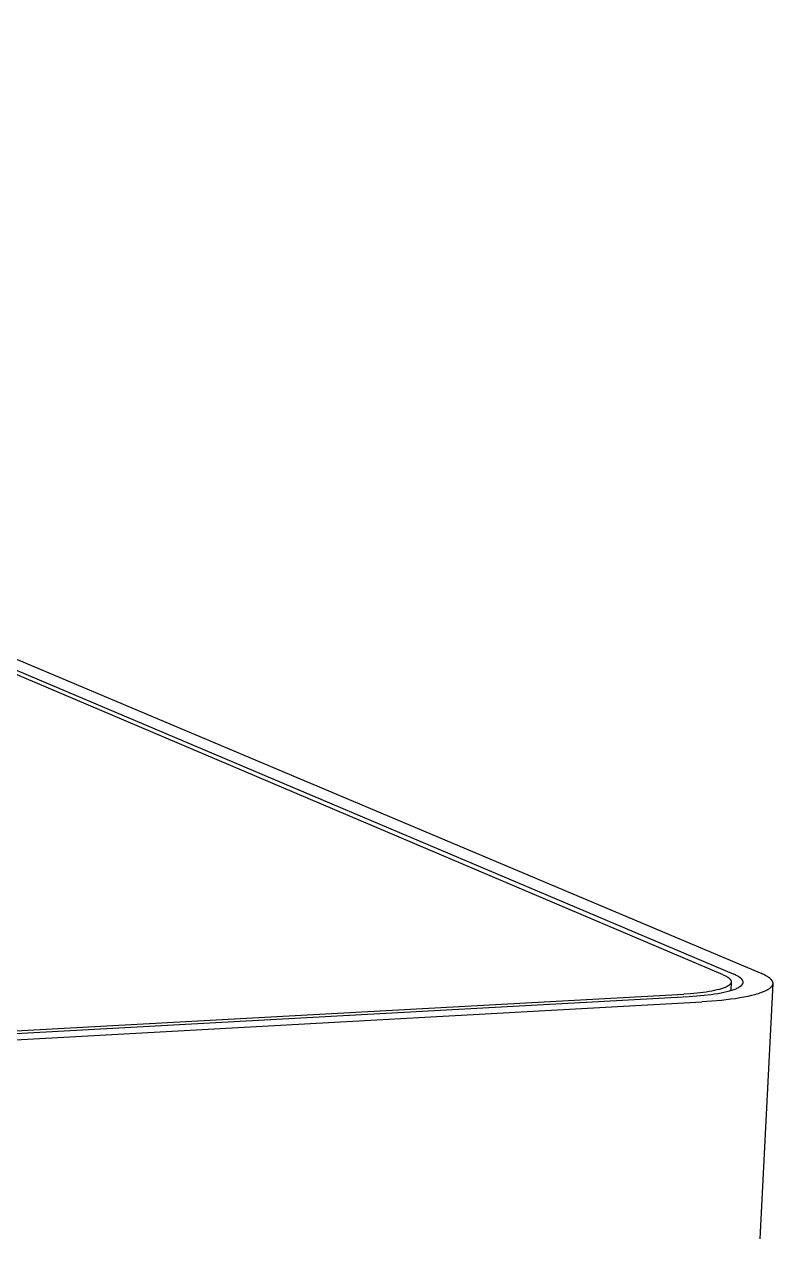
# Model space of a CAD drawing. Header units: millimetres. Extents: x 430 to 4403, y -1522 to 1254.
# Drawn here: x 1509.5 to 1630.2, y -392.8 to -196.8 of the extents above; entities that cross this region are included whole.
import ezdxf

# ---------------------------------------------------------------- set-up
doc = ezdxf.new("R2010")
doc.units = ezdxf.units.MM
doc.header["$MEASUREMENT"] = 0
doc.layers.add('Utwórz2D linie widoczne', color=7, linetype='Continuous', true_color=0x000000)

msp = doc.modelspace()

# ---------------------------------------------------------------- linework, layer by layer
at = {"layer": 'Utwórz2D linie widoczne'}
for p, q in [((1622.17, -350.19), (1261.59, -196.96)), ((1262.64, -196.93), (1623.88, -350.09)), ((1265.27, -196.85), (1628.17, -349.86)), ((1622.17, -350.19), (1622.29, -350.24)), ((1622.29, -350.24), (1622.41, -350.3)), ((1622.41, -350.3), (1622.53, -350.35)), ((1622.53, -350.35), (1622.64, -350.41)), ((1622.64, -350.41), (1622.74, -350.47)), ((1622.74, -350.47), (1622.84, -350.53)), ((1622.84, -350.53), (1622.89, -350.56)), ((1622.89, -350.56), (1622.93, -350.59)), ((1622.93, -350.59), (1622.97, -350.61)), ((1622.97, -350.61), (1623.02, -350.64)), ((1623.02, -350.64), (1623.06, -350.67)), ((1623.06, -350.67), (1623.1, -350.7)), ((1624.03, -350.16), (1623.88, -350.09)), ((1624.16, -350.22), (1624.03, -350.16)), ((1624.3, -350.28), (1624.16, -350.22)), ((1624.42, -350.35), (1624.3, -350.28)), ((1624.54, -350.41), (1624.42, -350.35)), ((1624.65, -350.48), (1624.54, -350.41)), ((1624.71, -350.51), (1624.65, -350.48)), ((1624.76, -350.55), (1624.71, -350.51)), ((1624.81, -350.58), (1624.76, -350.55)), ((1624.86, -350.62), (1624.81, -350.58)), ((1624.9, -350.65), (1624.86, -350.62)), ((1624.95, -350.68), (1624.9, -350.65)), ((1624.99, -350.72), (1624.95, -350.68)), ((1628.17, -349.86), (1628.36, -349.94)), ((1628.36, -349.94), (1628.54, -350.03)), ((1628.54, -350.03), (1628.71, -350.11)), ((1628.71, -350.11), (1628.88, -350.19)), ((1628.88, -350.19), (1629.03, -350.28)), ((1629.03, -350.28), (1629.18, -350.37)), ((1629.18, -350.37), (1629.25, -350.41)), ((1629.25, -350.41), (1629.32, -350.46)), ((1629.32, -350.46), (1629.39, -350.5)), ((1629.39, -350.5), (1629.45, -350.55)), ((1629.45, -350.55), (1629.51, -350.59)), ((1629.51, -350.59), (1629.57, -350.64)), ((1629.57, -350.64), (1629.63, -350.68)), ((1629.63, -350.68), (1629.68, -350.73)), ((1621.18, -352.64), (1620.78, -352.73)), ((1621.55, -352.55), (1621.18, -352.64)), ((1621.72, -352.5), (1621.55, -352.55)), ((1621.89, -352.45), (1621.72, -352.5)), ((1622.05, -352.39), (1621.89, -352.45)), ((1622.2, -352.34), (1622.05, -352.39)), ((1622.34, -352.29), (1622.2, -352.34)), ((1622.48, -352.23), (1622.34, -352.29)), ((1622.61, -352.18), (1622.48, -352.23)), ((1622.72, -352.12), (1622.61, -352.18)), ((1622.78, -352.09), (1622.72, -352.12)), ((1622.84, -352.06), (1622.78, -352.09)), ((1622.89, -352.03), (1622.84, -352.06)), ((1622.94, -352), (1622.89, -352.03)), ((1622.99, -351.97), (1622.94, -352)), ((1623.03, -351.94), (1622.99, -351.97)), ((1623.07, -351.91), (1623.03, -351.94)), ((1623.12, -351.88), (1623.07, -351.91)), ((1623.1, -350.7), (1623.13, -350.73)), ((1623.15, -351.85), (1623.12, -351.88)), ((1623.13, -350.73), (1623.17, -350.77)), ((1623.19, -351.82), (1623.15, -351.85)), ((1623.17, -350.77), (1623.2, -350.8)), ((1623.23, -351.79), (1623.19, -351.82)), ((1623.2, -350.8), (1623.23, -350.83)), ((1623.23, -350.83), (1623.26, -350.86)), ((1623.24, -351.78), (1623.23, -351.79)), ((1623.26, -351.76), (1623.24, -351.78)), ((1623.26, -350.86), (1623.29, -350.89)), ((1623.27, -351.75), (1623.26, -351.76)), ((1623.29, -351.73), (1623.27, -351.75)), ((1623.29, -350.89), (1623.3, -350.9)), ((1623.3, -351.72), (1623.29, -351.73)), ((1623.3, -350.9), (1623.32, -350.92)), ((1623.32, -351.7), (1623.3, -351.72)), ((1623.32, -350.92), (1623.33, -350.93)), ((1623.33, -351.69), (1623.32, -351.7)), ((1623.33, -350.93), (1623.34, -350.95)), ((1623.34, -351.67), (1623.33, -351.69)), ((1623.34, -350.95), (1623.35, -350.97)), ((1623.35, -351.65), (1623.34, -351.67)), ((1623.35, -350.97), (1623.36, -350.98)), ((1623.37, -351.64), (1623.35, -351.65)), ((1623.36, -350.98), (1623.37, -351)), ((1623.37, -351), (1623.38, -351.01)), ((1623.38, -351.62), (1623.37, -351.64)), ((1623.38, -351.01), (1623.39, -351.03)), ((1623.39, -351.61), (1623.38, -351.62)), ((1623.39, -351.03), (1623.4, -351.04)), ((1623.4, -351.59), (1623.39, -351.61)), ((1623.4, -351.04), (1623.41, -351.06)), ((1623.41, -351.58), (1623.4, -351.59)), ((1623.41, -351.06), (1623.42, -351.07)), ((1623.48, -351.36), (1623.41, -352.73)), ((1623.42, -351.56), (1623.41, -351.58)), ((1623.42, -351.07), (1623.43, -351.09)), ((1623.43, -351.53), (1623.42, -351.55)), ((1623.42, -351.55), (1623.42, -351.56)), ((1623.43, -351.09), (1623.43, -351.11)), ((1623.43, -351.11), (1623.44, -351.12)), ((1623.44, -351.51), (1623.43, -351.53)), ((1623.44, -351.12), (1623.45, -351.14)), ((1623.45, -351.48), (1623.44, -351.5)), ((1623.44, -351.5), (1623.44, -351.51)), ((1623.45, -351.14), (1623.45, -351.15)), ((1623.45, -351.15), (1623.46, -351.17)), ((1623.46, -351.47), (1623.45, -351.48)), ((1623.46, -351.17), (1623.46, -351.18)), ((1623.46, -351.18), (1623.47, -351.2)), ((1623.47, -351.44), (1623.46, -351.45)), ((1623.46, -351.45), (1623.46, -351.47)), ((1623.47, -351.2), (1623.47, -351.22)), ((1623.47, -351.22), (1623.47, -351.23)), ((1623.47, -351.23), (1623.48, -351.25)), ((1623.48, -351.39), (1623.47, -351.4)), ((1623.47, -351.4), (1623.47, -351.42)), ((1623.47, -351.42), (1623.47, -351.44)), ((1623.48, -351.25), (1623.48, -351.26)), ((1623.48, -351.26), (1623.48, -351.28)), ((1623.48, -351.28), (1623.48, -351.29)), ((1623.48, -351.29), (1623.48, -351.31)), ((1623.48, -351.31), (1623.48, -351.33)), ((1623.48, -351.33), (1623.48, -351.34)), ((1623.48, -351.34), (1623.48, -351.36)), ((1623.48, -351.36), (1623.48, -351.37)), ((1623.48, -351.37), (1623.48, -351.39)), ((1623.57, -352.68), (1623.76, -352.62)), ((1623.76, -352.62), (1623.93, -352.56)), ((1623.93, -352.56), (1624.09, -352.49)), ((1624.09, -352.49), (1624.25, -352.43)), ((1624.25, -352.43), (1624.39, -352.37)), ((1624.39, -352.37), (1624.53, -352.3)), ((1624.53, -352.3), (1624.59, -352.27)), ((1624.59, -352.27), (1624.66, -352.24)), ((1624.66, -352.24), (1624.72, -352.2)), ((1624.72, -352.2), (1624.77, -352.17)), ((1624.77, -352.17), (1624.83, -352.14)), ((1624.83, -352.14), (1624.88, -352.1)), ((1624.88, -352.1), (1624.93, -352.07)), ((1624.93, -352.07), (1624.98, -352.03)), ((1624.98, -352.03), (1625.02, -352)), ((1625.03, -350.75), (1624.99, -350.72)), ((1625.02, -352), (1625.06, -351.96)), ((1625.07, -350.79), (1625.03, -350.75)), ((1625.06, -351.96), (1625.1, -351.93)), ((1625.1, -350.82), (1625.07, -350.79)), ((1625.14, -350.86), (1625.1, -350.82)), ((1625.1, -351.93), (1625.12, -351.91)), ((1625.12, -351.91), (1625.14, -351.89)), ((1625.17, -350.89), (1625.14, -350.86)), ((1625.14, -351.89), (1625.16, -351.88)), ((1625.16, -351.88), (1625.17, -351.86)), ((1625.19, -350.91), (1625.17, -350.89)), ((1625.17, -351.86), (1625.19, -351.84)), ((1625.2, -350.93), (1625.19, -350.91)), ((1625.19, -351.84), (1625.2, -351.82)), ((1625.21, -350.95), (1625.2, -350.93)), ((1625.2, -351.82), (1625.22, -351.81)), ((1625.23, -350.96), (1625.21, -350.95)), ((1625.22, -351.81), (1625.23, -351.79)), ((1625.24, -350.98), (1625.23, -350.96)), ((1625.23, -351.79), (1625.25, -351.77)), ((1625.25, -351), (1625.24, -350.98)), ((1625.27, -351.02), (1625.25, -351)), ((1625.25, -351.77), (1625.26, -351.75)), ((1625.26, -351.75), (1625.27, -351.74)), ((1625.28, -351.04), (1625.27, -351.02)), ((1625.27, -351.74), (1625.28, -351.72)), ((1625.29, -351.05), (1625.28, -351.04)), ((1625.28, -351.72), (1625.3, -351.7)), ((1625.3, -351.07), (1625.29, -351.05)), ((1625.31, -351.09), (1625.3, -351.07)), ((1625.3, -351.7), (1625.31, -351.68)), ((1625.32, -351.11), (1625.31, -351.09)), ((1625.31, -351.68), (1625.32, -351.66)), ((1625.33, -351.13), (1625.32, -351.11)), ((1625.32, -351.66), (1625.33, -351.65)), ((1625.34, -351.14), (1625.33, -351.13)), ((1625.33, -351.63), (1625.34, -351.61)), ((1625.33, -351.65), (1625.33, -351.63)), ((1625.34, -351.16), (1625.34, -351.14)), ((1625.35, -351.18), (1625.34, -351.16)), ((1625.34, -351.61), (1625.35, -351.59)), ((1625.36, -351.2), (1625.35, -351.18)), ((1625.35, -351.59), (1625.36, -351.57)), ((1625.36, -351.21), (1625.36, -351.2)), ((1625.37, -351.23), (1625.36, -351.21)), ((1625.36, -351.56), (1625.37, -351.54)), ((1625.36, -351.57), (1625.36, -351.56)), ((1625.37, -351.25), (1625.37, -351.23)), ((1625.38, -351.27), (1625.37, -351.25)), ((1625.37, -351.52), (1625.38, -351.5)), ((1625.37, -351.54), (1625.37, -351.52)), ((1625.38, -351.29), (1625.38, -351.27)), ((1625.38, -351.3), (1625.38, -351.29)), ((1625.39, -351.32), (1625.38, -351.3)), ((1625.38, -351.47), (1625.39, -351.45)), ((1625.38, -351.48), (1625.38, -351.47)), ((1625.38, -351.5), (1625.38, -351.48)), ((1625.39, -351.34), (1625.39, -351.32)), ((1625.39, -351.36), (1625.39, -351.34)), ((1625.39, -351.38), (1625.39, -351.36)), ((1625.39, -351.39), (1625.39, -351.38)), ((1625.39, -351.41), (1625.39, -351.39)), ((1625.39, -351.43), (1625.39, -351.41)), ((1625.39, -351.45), (1625.39, -351.43)), ((1630.16, -351.61), (1628.1, -392.76)), ((1629.29, -352.63), (1629.22, -352.67)), ((1629.37, -352.59), (1629.29, -352.63)), ((1629.44, -352.54), (1629.37, -352.59)), ((1629.51, -352.5), (1629.44, -352.54)), ((1629.57, -352.45), (1629.51, -352.5)), ((1629.63, -352.41), (1629.57, -352.45)), ((1629.69, -352.36), (1629.63, -352.41)), ((1629.68, -350.73), (1629.73, -350.77)), ((1629.74, -352.32), (1629.69, -352.36)), ((1629.73, -350.77), (1629.78, -350.82)), ((1629.79, -352.27), (1629.74, -352.32)), ((1629.78, -350.82), (1629.83, -350.86)), ((1629.82, -352.25), (1629.79, -352.27)), ((1629.84, -352.22), (1629.82, -352.25)), ((1629.83, -350.86), (1629.87, -350.91)), ((1629.87, -352.2), (1629.84, -352.22)), ((1629.87, -350.91), (1629.89, -350.93)), ((1629.89, -352.18), (1629.87, -352.2)), ((1629.89, -350.93), (1629.91, -350.96)), ((1629.91, -352.15), (1629.89, -352.18)), ((1629.91, -350.96), (1629.93, -350.98)), ((1629.93, -352.13), (1629.91, -352.15)), ((1629.93, -350.98), (1629.95, -351)), ((1629.95, -352.11), (1629.93, -352.13)), ((1629.95, -351), (1629.96, -351.03)), ((1629.97, -352.08), (1629.95, -352.11)), ((1629.96, -351.03), (1629.98, -351.05)), ((1629.98, -352.06), (1629.97, -352.08)), ((1629.98, -351.05), (1630, -351.07)), ((1630, -352.04), (1629.98, -352.06)), ((1630, -351.07), (1630.01, -351.1)), ((1630.02, -352.01), (1630, -352.04)), ((1630.01, -351.1), (1630.03, -351.12)), ((1630.03, -351.99), (1630.02, -352.01)), ((1630.03, -351.12), (1630.04, -351.14)), ((1630.05, -351.97), (1630.03, -351.99)), ((1630.04, -351.14), (1630.05, -351.17)), ((1630.05, -351.17), (1630.07, -351.19)), ((1630.06, -351.94), (1630.05, -351.97)), ((1630.07, -351.92), (1630.06, -351.94)), ((1630.07, -351.19), (1630.08, -351.21)), ((1630.08, -351.9), (1630.07, -351.92)), ((1630.08, -351.21), (1630.09, -351.24)), ((1630.1, -351.87), (1630.08, -351.9)), ((1630.09, -351.24), (1630.1, -351.26)), ((1630.1, -351.26), (1630.11, -351.28)), ((1630.11, -351.85), (1630.1, -351.87)), ((1630.11, -351.28), (1630.12, -351.31)), ((1630.12, -351.8), (1630.11, -351.83)), ((1630.11, -351.83), (1630.11, -351.85)), ((1630.12, -351.31), (1630.13, -351.33)), ((1630.13, -351.78), (1630.12, -351.8)), ((1630.13, -351.33), (1630.13, -351.35)), ((1630.13, -351.35), (1630.14, -351.38)), ((1630.14, -351.76), (1630.13, -351.78)), ((1630.14, -351.38), (1630.15, -351.4)), ((1630.15, -351.71), (1630.14, -351.73)), ((1630.14, -351.73), (1630.14, -351.76)), ((1630.15, -351.4), (1630.15, -351.43)), ((1630.15, -351.43), (1630.16, -351.45)), ((1630.16, -351.66), (1630.15, -351.69)), ((1630.15, -351.69), (1630.15, -351.71)), ((1630.16, -351.45), (1630.16, -351.47)), ((1630.16, -351.47), (1630.16, -351.5)), ((1630.16, -351.5), (1630.16, -351.52)), ((1630.16, -351.52), (1630.16, -351.54)), ((1630.16, -351.54), (1630.16, -351.57)), ((1630.16, -351.57), (1630.16, -351.59)), ((1630.16, -351.59), (1630.16, -351.61)), ((1630.16, -351.61), (1630.16, -351.64)), ((1630.16, -351.64), (1630.16, -351.66)), ((1379.53, -367.75), (1618.76, -354.56)), ((1499.64, -359.7), (1615.86, -353.31)), ((1499.66, -360.1), (1616.69, -353.67)), ((1616.93, -353.25), (1615.86, -353.31)), ((1616.69, -353.67), (1617.91, -353.59)), ((1617.97, -353.15), (1616.93, -353.25)), ((1617.91, -353.59), (1619.1, -353.48)), ((1618.97, -353.04), (1617.97, -353.15)), ((1620.36, -354.46), (1618.76, -354.56)), ((1619.45, -352.97), (1618.97, -353.04)), ((1619.1, -353.48), (1620.25, -353.35)), ((1619.92, -352.9), (1619.45, -352.97)), ((1620.36, -352.82), (1619.92, -352.9)), ((1620.25, -353.35), (1620.79, -353.27)), ((1620.78, -352.73), (1620.36, -352.82)), ((1621.93, -354.32), (1620.36, -354.46)), ((1620.79, -353.27), (1621.32, -353.19)), ((1621.32, -353.19), (1621.83, -353.1)), ((1621.83, -353.1), (1622.31, -353)), ((1623.43, -354.14), (1621.93, -354.32)), ((1622.31, -353), (1622.76, -352.9)), ((1622.76, -352.9), (1623.18, -352.79)), ((1623.18, -352.79), (1623.38, -352.73)), ((1623.38, -352.73), (1623.57, -352.68)), ((1624.15, -354.04), (1623.43, -354.14)), ((1624.85, -353.93), (1624.15, -354.04)), ((1625.51, -353.81), (1624.85, -353.93)), ((1626.14, -353.68), (1625.51, -353.81)), ((1626.73, -353.55), (1626.14, -353.68)), ((1627.29, -353.4), (1626.73, -353.55)), ((1627.55, -353.33), (1627.29, -353.4)), ((1627.8, -353.25), (1627.55, -353.33)), ((1628.04, -353.17), (1627.8, -353.25)), ((1628.26, -353.1), (1628.04, -353.17)), ((1628.48, -353.01), (1628.26, -353.1)), ((1628.68, -352.93), (1628.48, -353.01)), ((1628.87, -352.85), (1628.68, -352.93)), ((1629.05, -352.76), (1628.87, -352.85)), ((1629.13, -352.72), (1629.05, -352.76)), ((1629.22, -352.67), (1629.13, -352.72))]:
    msp.add_line(p, q, dxfattribs=at)

doc.saveas('drawing.dxf')
